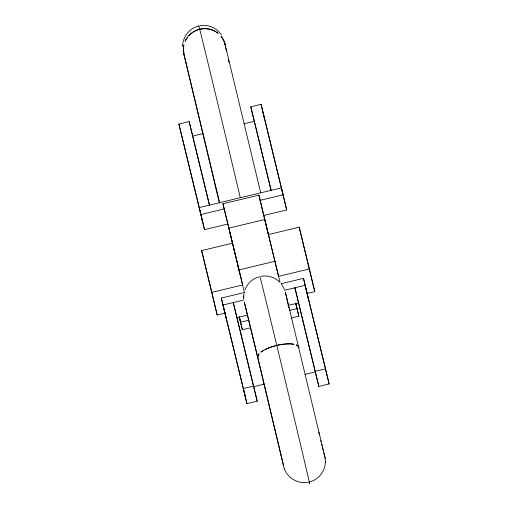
<?xml version="1.0" encoding="UTF-8"?>
<svg xmlns="http://www.w3.org/2000/svg" width="508" height="508" viewBox="0 0 508 508"><rect width="100%" height="100%" fill="white"/><g stroke="black" fill="none" stroke-linecap="round" stroke-linejoin="round"><path stroke-width="0.76" d="M182.632 46.38L182.67 45.276M243.719 296.958L243.751 295.853M325.33 462.725L325.368 461.62M182.67 45.345C183.032 36.252 189.96 27.972 198.838 25.978M243.757 295.923L243.98 293.789M309.162 482.022C318.04 480.028 324.968 471.748 325.33 462.655M183.502 47.034L183.89 53.962L219.551 202.336M183.502 47.022L183.858 45.098A21.126 20.447 -14.3 0 0 183.921 54.077L183.217 51.454L219.386 203.06M245.027 289.782C247.275 283.591 252.584 278.638 258.921 276.828M227.628 224.104L204.508 229.641L178.886 124.047L189.154 121.583L209.518 205.105M271.177 190.887L250.793 106.807L261.068 104.343L283.127 194.831L260.013 200.374M192.259 136.188L202.914 133.636M244.005 123.787L254.66 121.234M232.454 243.199L201.632 250.584L211.811 292.348L242.634 284.963L222.949 203.759L258.909 195.142L280.029 282.423M178.886 124.047L200.939 214.528L224.053 208.991M263.582 215.481L286.696 209.944L281.432 187.871L199.244 207.569L202.813 222.682M309.41 268.954L299.231 227.19L268.408 234.582L278.587 276.339L309.41 268.954L314.763 291.624L307.061 293.472L303.492 278.359L281.146 283.712M222.949 203.759L239.071 269.888L275.025 261.264M257.207 401.193L233.274 302.552L257.207 401.193L246.932 403.657L221.304 298.056L244.418 292.519M243.738 300.044L222.999 305.016L226.568 320.129M284.448 290.29L305.187 285.318L308.756 300.431M201.632 250.584L217.17 315.017L225.641 312.985M236.557 317.735L247.307 315.157M288.017 305.403L298.767 302.825M248.971 320.167L240.57 322.18L239.262 316.821M289.439 310.464L297.072 308.635L295.764 303.276M239.179 316.719L242.354 329.736L250.755 327.724M291.224 318.021L298.856 316.192L295.821 303.346M221.304 298.056L243.364 388.544L253.632 386.08M315.271 371.304L325.545 368.846L329.114 383.953L318.846 386.417L294.913 287.782L318.846 386.417M253.34 386.766L263.995 384.213M305.086 374.364L315.741 371.812M199.854 25.762C208.045 24.124 216.96 27.921 221.45 34.969M260.934 276.339C267.399 275.088 274.384 277.095 279.19 281.597M308.146 482.238C298.145 484.327 287.318 477.996 284.226 468.255M297.618 345.796L296.259 344.881A21.126 6.941 -13.6 0 1 298.894 347.301M297.618 345.802L298.983 347.688M281.311 283.87L284.493 289.357M283.909 467.265L284.277 468.389M323.799 452.819L324.783 456.546L285.394 292.183L287.084 299.784M322.389 447.142L322.694 448.374M322.834 448.926L323.107 450.037M320.777 440.569L321.062 441.738M321.742 444.513L322.072 445.859M304.584 249.86L314.763 291.624M303.492 278.359L325.545 368.846M262.852 111.9L264.554 118.859M286.696 209.944L261.068 104.343M307.061 293.472L329.114 383.953M250.793 106.807L271.158 190.335M295.688 303.174L298.856 316.192M318.687 432.01L319.367 434.81M264.446 218.573L268.345 234.556M237.808 265.868L238.36 268.141M238.735 269.659L239.846 274.218M209.537 205.657L189.154 121.583M243.446 389.141L245.148 396.1M299.231 227.19L304.406 249.104M268.414 234.613L264.846 219.5L228.892 228.124L232.988 245.466M258.909 195.142L264.262 217.811M239.071 269.888L244.424 292.551M233.343 246.977L234.417 251.511M234.772 253.022L235.845 257.556M236.201 259.067L236.912 262.09M239.319 316.89L242.354 329.736M243.364 388.544L246.932 403.657M200.939 214.528L204.508 229.641M211.811 292.348L217.17 315.017M289.281 309.188L289.566 310.413M228.479 59.836L229.095 62.446M288.989 307.956L287.223 300.38M260.642 192.488L224.981 44.113L223.666 40.354L221.012 36.195A21.126 20.447 -14.3 0 1 225.012 44.228L224.307 41.599L224.593 43.053M226.416 50.99L225.749 48.139M225.304 46.184L225.628 47.606M224.784 43.904L225.019 44.945M324.783 456.482L324.999 457.492M325.12 458.248L325.368 461.689M324.955 457.225L325.171 458.584M243.732 297.929L243.802 299.028M243.719 296.888L243.732 297.999M198.838 26.067A105.645 0.375 76.5 0 1 199.714 29.261L200.069 30.645A105.645 0.375 76.5 0 1 240.252 197.574M309.105 481.857A105.645 0.375 76.5 0 0 276.796 345.465L275.66 340.741A105.645 0.375 76.5 0 0 259.925 276.644M257.874 356.425L257.893 357.537L244.297 302.031L283.693 466.401L257.797 357.156A21.126 6.941 -13.6 0 1 259.112 353.79L257.874 356.419M189.103 35.35L188.411 36.106A21.126 20.307 -14.2 0 1 218.123 33.318L218.142 33.35A21.126 20.447 -14.3 0 0 213.83 30.651L211.931 29.877A21.126 20.447 -14.3 0 0 189.103 35.35M265.646 349.339L264.865 349.733A21.126 7.423 -13.6 0 1 293.941 344.348L293.929 344.24A21.126 6.941 -13.6 0 0 290.182 343.872L288.474 343.865A21.126 6.941 -13.6 0 0 265.646 349.339M185.134 41.256L185.128 41.231A21.126 20.307 -14.2 0 1 187.757 36.894A21.126 20.447 -14.3 0 0 185.134 41.256M264.122 350.139L264.116 350.12A21.126 6.941 -13.6 0 0 260.921 352.152L260.947 352.254A21.126 7.423 -13.6 0 1 264.122 350.139"/></g></svg>
